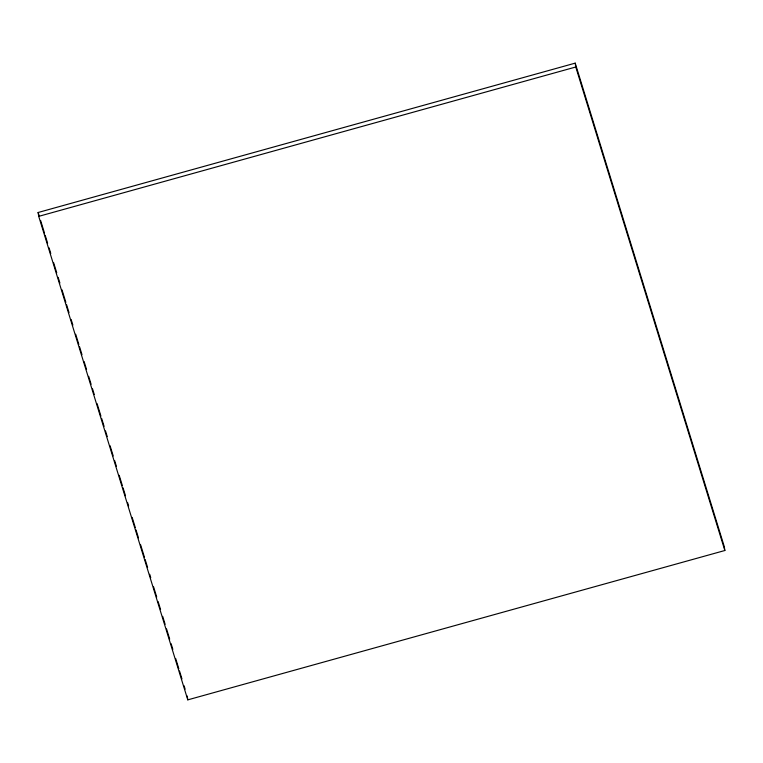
<?xml version="1.0" encoding="UTF-8"?>
<svg xmlns="http://www.w3.org/2000/svg" width="763" height="763" viewBox="0 0 763 763"><rect width="100%" height="100%" fill="white"/><g stroke="black" fill="none" stroke-linecap="round" stroke-linejoin="round"><path stroke-width="1.14" d="M38.15 212.496L575.207 63.138L724.287 546.642L724.85 550.505L187.793 699.862L38.713 216.358L38.15 212.496L39.199 215.91M38.713 216.358L575.769 67.001L575.207 63.138M575.769 67.001L724.85 550.505M40.601 220.459L44.464 232.973M45.17 235.252L47.621 243.216M49.023 247.765L50.778 253.45M53.582 262.558L56.739 272.792M58.141 277.341L59.895 283.035M62.003 289.854L65.856 302.367M66.562 304.647L69.013 312.611M71.121 319.439L72.876 325.124M75.68 334.223L78.837 344.466M79.543 346.736L81.994 354.7M84.102 361.528L86.553 369.492M88.661 376.321L91.112 384.285M92.523 388.834L94.269 394.519M97.082 403.617L100.935 416.14M101.641 418.41L104.092 426.374M105.494 430.923L107.249 436.617M110.053 445.716L113.21 455.95M114.622 460.509L116.367 466.193M119.181 475.292L122.338 485.535M123.034 487.805L125.494 495.769M127.593 502.598L128.651 506.012M132.152 517.39L135.309 527.624M136.014 529.904L138.465 537.867M140.573 544.687L144.436 557.2M145.132 559.479L147.593 567.443M149.691 574.272L150.75 577.677M153.554 586.785L156.711 597.019M158.113 601.568L160.564 609.532M162.672 616.361L165.132 624.325M166.534 628.874L169.691 639.117M171.093 643.667L172.848 649.351M175.652 658.45L178.809 668.693M179.505 670.973L181.966 678.927M184.074 685.756L185.123 689.17M187.231 695.999L187.793 699.862"/></g></svg>
